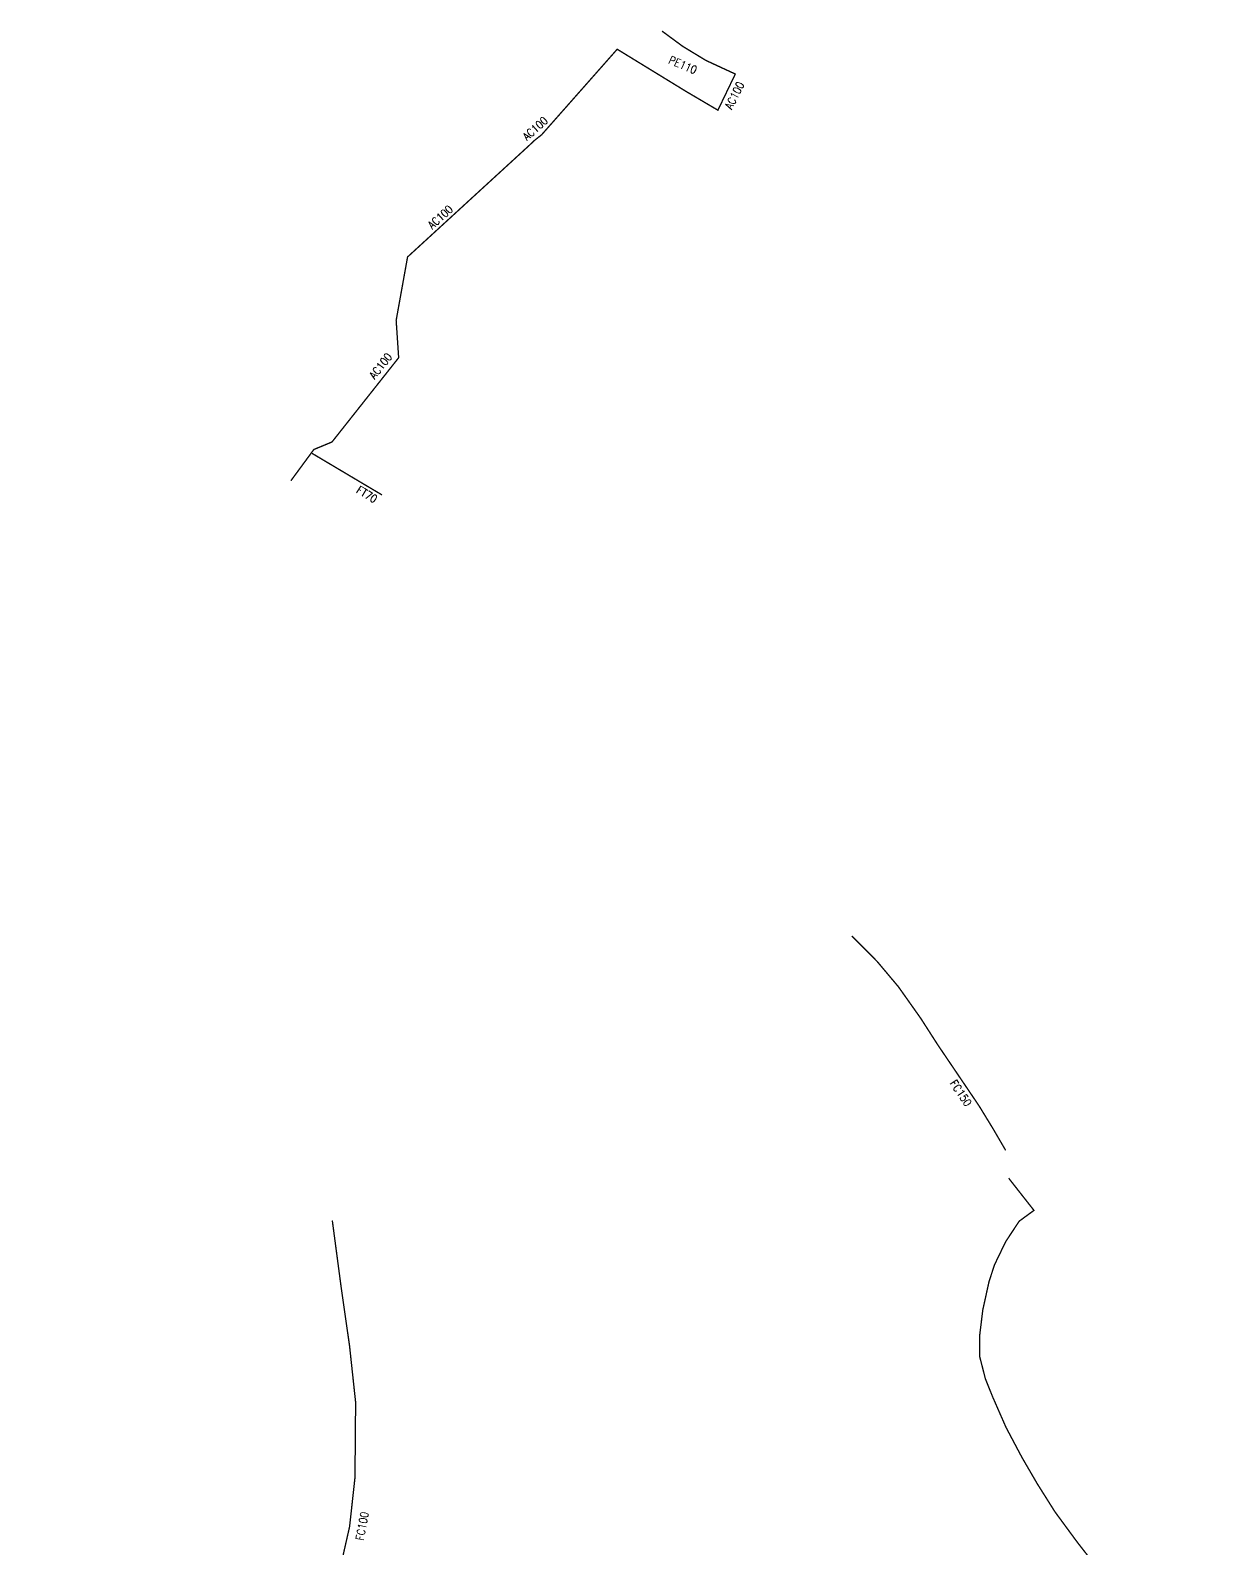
# Model space of a CAD drawing. Header units: millimetres. Extents: x 159000 to 160000, y 157069 to 157880.
# Drawn here: x 159777.5 to 160000.1, y 157488.2 to 157772.9 of the extents above; entities that cross this region are included whole.
import ezdxf
from ezdxf.enums import TextEntityAlignment as Align

# ---------------------------------------------------------------- set-up
doc = ezdxf.new("R2010")
doc.units = ezdxf.units.MM
doc.layers.add('L_908', color=5, linetype='CONTINUOUS')
doc.styles.get("Standard").update_dxf_attribs({"font": 'romans.shx', "width": 0.85})
doc.linetypes.add('BP_HS', pattern='A,2,-1,["G",Standard,S=0.85,R=0,X=-0.27,Y=-0.4],-1', length=4)

msp = doc.modelspace()

# ---------------------------------------------------------------- linework, layer by layer
at = {"layer": 'L_908', "linetype": 'BP_HS', "flags": 128}
for points in [[(159895.95, 157772.76, 0.25, 0.25, 0), (159899.83, 157769.9, 0.25, 0.25, 0), (159904.19, 157767.25, 0, 0, 0)], [(159904.19, 157767.25, 0.25, 0.25, 0), (159909.7, 157764.7, 0.25, 0.25, 0), (159906.44, 157757.92, 0.25, 0.25, 0), (159900.5, 157761.42, 0.25, 0.25, 0), (159887.56, 157769.35, 0.25, 0.25, 0), (159873.41, 157753.33, 0.25, 0.25, 0), (159872.03, 157752.23, 0.25, 0.25, 0), (159871.08, 157751.33, 0.25, 0.25, 0), (159848.26, 157730.4, 0.25, 0.25, 0), (159848.26, 157730.4, 0.25, 0.25, 0), (159846.12, 157718.51, 0.25, 0.25, 0), (159846.59, 157711.51, 0.25, 0.25, 0), (159834.09, 157695.71, 0.25, 0.25, 0), (159830.69, 157694.3, 0.25, 0.25, 0), (159826.38, 157688.44, 0, 0, 0)]]:
    msp.add_lwpolyline(points, format="xyseb", dxfattribs=at)
at = {"layer": 'L_908', "linetype": 'BP_HS', "const_width": 0.25, "flags": 128}
for points in [[(159843.47, 157685.78), (159830.35, 157693.58)], [(159931.56, 157603.09), (159936.27, 157598.34), (159940.27, 157593.58), (159944.48, 157587.63), (159947.63, 157582.72), (159955.41, 157571.22), (159958.01, 157566.97), (159960.39, 157562.89)], [(159960.95, 157557.68), (159965.69, 157551.64), (159962.92, 157549.61), (159960.39, 157545.78), (159958.28, 157541.41), (159957.26, 157538.25), (159956.1, 157532.99), (159955.54, 157528.4), (159955.5, 157524.29), (159956.59, 157520.05), (159957.96, 157516.64), (159960.46, 157510.94), (159963.44, 157505.32), (159966.32, 157500.37), (159969.63, 157495.12), (159973.81, 157489.43), (159978.27, 157483.71), (159984.46, 157475.82), (159991.31, 157467.67), (160000, 157457.42)], [(159834.15, 157549.74), (159835.82, 157537.14), (159837.38, 157526.26), (159838.52, 157515.66), (159838.4, 157501.56), (159837.39, 157492.34), (159835.08, 157482.18), (159831.26, 157470.44), (159825.99, 157458.73), (159820.15, 157449.3), (159815.25, 157443.03), (159809.4, 157436.41), (159803.28, 157437.12), (159799.68, 157433.05), (159796.29, 157428.96), (159792.35, 157423.25), (159788.76, 157417.49), (159785.01, 157410.43), (159782.17, 157403.21), (159780.25, 157396.57), (159779.04, 157391.16), (159778.23, 157384.42), (159777.72, 157378.26), (159777.67, 157373.41), (159777.77, 157366.79), (159795.49, 157371.63), (159801.15, 157373.25), (159802.21, 157373.91)]]:
    msp.add_lwpolyline(points, dxfattribs=at)

# ---------------------------------------------------------------- texts
at = {"layer": 'L_908', "linetype": 'Continuous', "width": 0.85}
for s, rotation, p in [('PE110', 336.8547, (159899.87, 157766.4)), ('AC100', 41.7581, (159872.18, 157754.49)), ('AC100', 41.7581, (159854.39, 157737.88)), ('AC100', 51.6456, (159843.2, 157709.97))]:
    msp.add_text(s, height=1.5, rotation=rotation, dxfattribs=at).set_placement(p, align=Align.MIDDLE)
msp.add_text('FT70', height=1.5, rotation=329.2375, dxfattribs=at).set_placement((159838.52, 157686.27))
for s, rotation, p in [('FC150', 303.7748, (159952, 157573.63)), ('FC100', 79.7033, (159839.75, 157492.44))]:
    msp.add_text(s, height=1.5, rotation=rotation, dxfattribs=at).set_placement(p, align=Align.MIDDLE_CENTER)
at = {"layer": 'L_908', "linetype": 'Continuous', "insert": (159907.67, 157758.61), "char_height": 1.5, "attachment_point": 1, "rotation": 63.294}
msp.add_mtext('AC100', dxfattribs=at)

doc.saveas('drawing.dxf')
